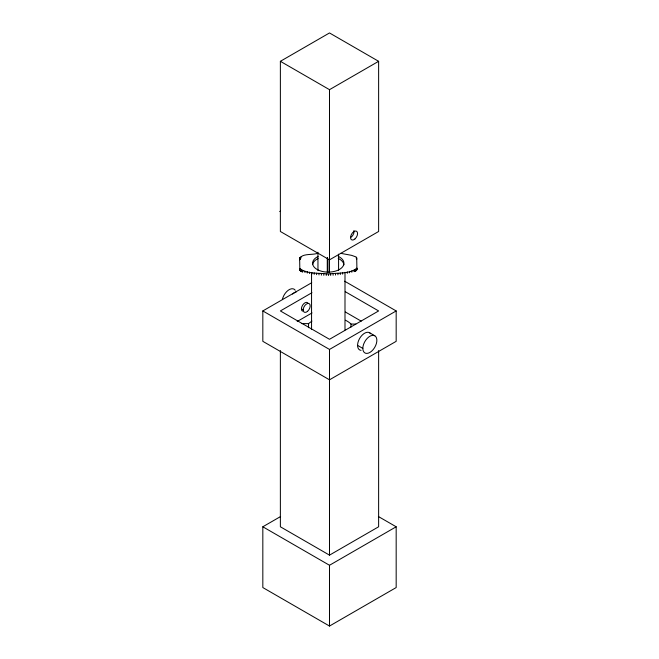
<?xml version="1.0" encoding="UTF-8"?>
<svg xmlns="http://www.w3.org/2000/svg" width="659" height="659" viewBox="0 0 659 659"><rect width="100%" height="100%" fill="white"/><g stroke="black" fill="none" stroke-linecap="round" stroke-linejoin="round"><path stroke-width="0.99" d="M299.639 259.77C300.372 252.685 313.116 255.478 317.819 253.171M299.639 258.328L299.82 268.46C307.168 274.556 319.401 272.628 328.47 274.086C337.449 272.513 349.723 274.325 356.898 268.114L356.708 257.99L355.975 256.911L351.552 255.338L340.728 253.336M301.624 323.577L308.544 323.643L311.954 321.073M280.372 61.312L329.5 32.95L378.628 61.312L378.628 231.49L329.5 259.852L280.372 231.49L280.372 61.312L329.5 89.673L378.628 61.312M279.762 211.58L280.372 211.226M344.616 281.179L396.174 310.941L396.174 341.329L329.5 379.823L262.826 341.329L262.826 310.941L311.723 282.719M311.954 292.711L280.372 310.941L329.5 339.303L378.628 310.941L345.291 291.698M297.201 321.485L312.045 312.918M262.826 310.941L329.5 349.435L396.174 310.941M378.39 516.516L396.174 526.78L396.174 587.556L329.5 626.05L262.826 587.556L262.826 526.78L280.61 516.516M280.372 350.555L280.372 526.78L329.5 555.142L378.628 526.78L378.628 350.555M262.826 526.78L329.5 565.274L396.174 526.78M345.456 320.233A24.811 14.325 0 0 1 350.992 324.039L355.827 324.088M345.341 311.987L361.19 321.139M369.551 332.737L374.814 335.777A9.926 5.733 -60 0 1 371.668 351.148A9.926 5.733 -60 0 1 363.076 346.189A9.926 5.733 -60 0 1 374.814 335.777M301.427 308.914L303.181 309.928M357.573 345.382L362.837 348.422M343.85 264.869L343.841 264.275A15.676 8.896 0 0 0 338.215 258.419M356.898 268.114L356.898 269.556M356.824 268.345L356.824 269.778M356.634 257.76L356.717 259.424M356.717 268.567L356.717 270.009M356.519 257.537L356.519 258.971M356.577 268.79L356.577 270.223M356.371 257.315L356.371 258.756M356.404 269.004L356.404 270.437M356.198 269.202L356.198 270.635M355.967 269.391L355.967 270.824M355.786 269.515L355.703 271.006M355.415 269.737L355.415 271.17M355.102 269.885L355.102 271.319M354.764 270.025L354.764 271.459M354.418 270.141L354.418 271.574M354.048 270.239L354.048 271.673M351.832 270.833L351.832 272.266M350.992 324.039L350.992 327.078M349.591 271.376L349.591 272.81M347.309 271.87L347.309 273.304M345.003 272.324L344.995 329.978M342.664 272.719L342.664 274.152M340.308 273.073L340.308 274.506M338.569 254.16L338.586 270.536M337.927 273.378L337.927 274.811M335.522 273.633L335.53 275.067M333.108 273.839L333.108 275.273M330.686 273.996L330.686 275.429M329.5 89.673L329.5 259.852M329.5 349.435L329.5 555.142M329.5 565.274L329.5 626.05M329.319 259.58L329.319 272.842M329.22 259.028L329.22 272.365M328.47 274.086L328.47 275.52M327.432 257.545L327.432 272.859M327.334 258.015L327.334 272.381M326.246 274.02L326.246 275.454M323.816 273.897L323.816 275.33M321.394 273.716L321.394 275.157M318.989 273.493L318.989 274.927M317.943 252.24L317.967 270.66M316.592 273.221L316.592 274.655M314.219 272.892L314.219 274.325M311.872 272.521L311.872 273.955M311.55 273.658L311.559 329.22M309.549 272.101L309.549 273.534M308.544 323.643L308.544 327.696M307.251 271.632L307.251 273.065M304.985 271.113L304.985 272.546M302.753 270.552L302.753 271.986M302.382 270.454L302.382 271.887M302.02 270.338L302.02 271.78M301.682 270.206L301.682 271.648M301.369 270.066L301.369 271.5M301.072 269.902L301.072 271.335M300.833 256.878L300.833 258.312M300.801 269.729L300.801 271.162M300.562 269.539L300.562 270.973M300.347 269.342L300.347 270.775M300.125 257.447L300.125 258.88M300.166 269.127L300.166 270.569M299.952 257.661L299.952 259.094M300.018 268.913L300.018 270.347M299.812 257.875L299.812 259.317M299.82 268.46L299.903 270.124M299.705 258.106L299.705 259.539M302.456 311.188A4.959 2.867 -60 0 1 302.802 304.911A4.959 2.867 -60 0 1 307.975 303.107M361.083 350.374A9.926 5.733 -60 0 1 359.625 338.462A9.926 5.733 -60 0 1 370.671 333.767M292.596 294.038A9.926 5.733 -60 0 1 296.229 291.937M282.365 299.59A9.926 5.733 -60 0 1 288.23 290.273A9.926 5.733 -60 0 1 295.224 290.215M318.066 256.475A15.676 8.896 0 0 0 312.663 262.389L312.696 264.251A15.676 8.896 0 0 0 328.429 272.118A15.676 8.896 0 0 0 343.874 264.061L343.841 262.2A15.676 8.896 0 0 0 338.215 256.351M312.663 264.457A15.676 8.896 0 0 1 318.066 258.542M353.941 230.51A4.959 2.867 -60 0 1 350.555 237.569M307.596 311.295A4.959 2.867 -60 0 0 309.17 303.61A4.959 2.867 -60 0 0 303.305 308.816A4.959 2.867 -60 0 0 307.596 311.295M354.97 238.929A4.959 2.867 -60 0 0 356.544 231.243A4.959 2.867 -60 0 0 350.67 236.449A4.959 2.867 -60 0 0 354.97 238.929"/></g></svg>
